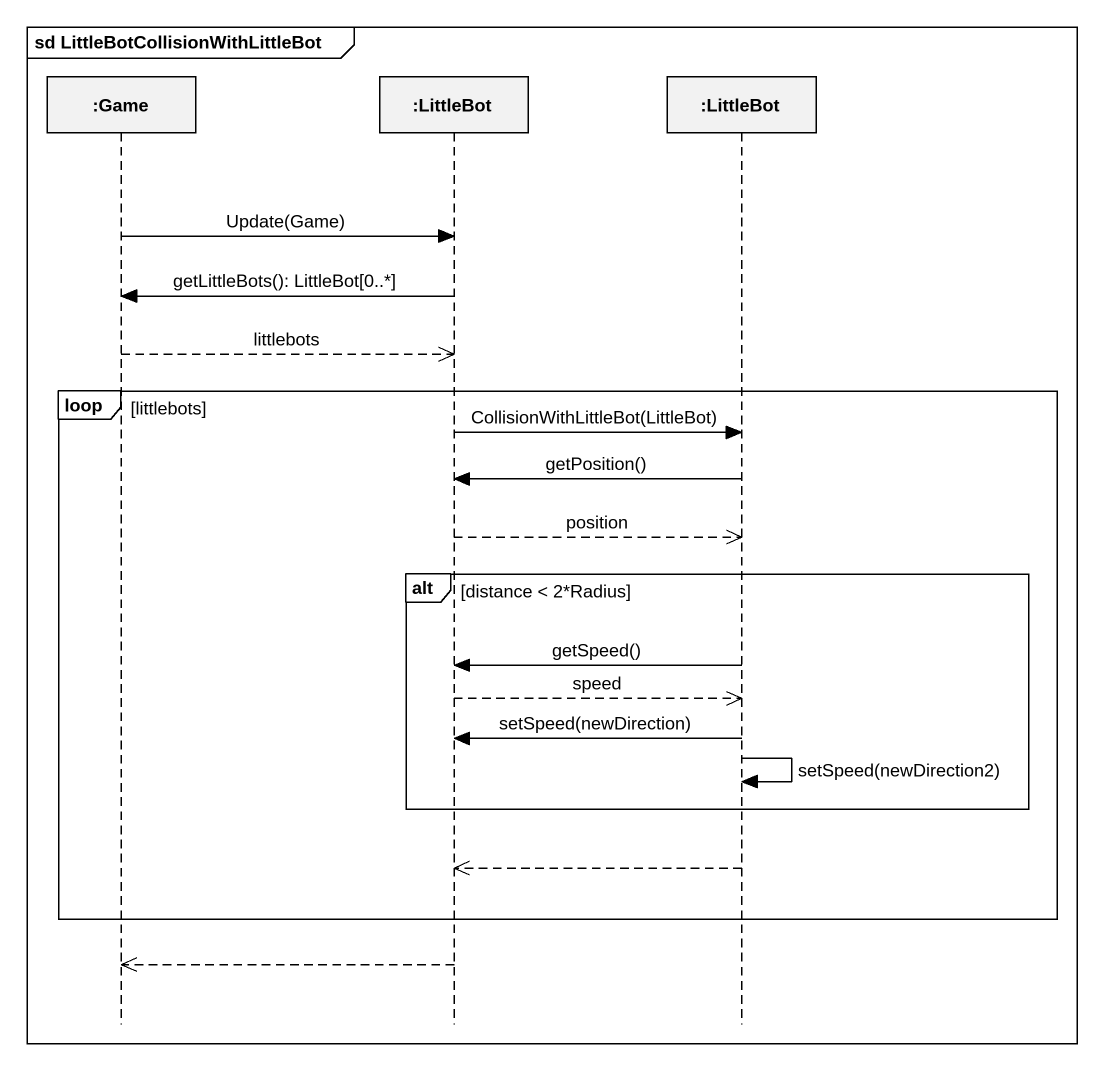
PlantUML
@startuml
mainframe sd LittleBotCollisionWithLittleBot
hide footbox
participant ":Game" as Game
participant ":LittleBot" as LittleBot
participant ":LittleBot" as LittleBot_2

Game -> LittleBot : Update(Game)
LittleBot -> Game : getLittleBots(): LittleBot[0..*]
Game -->> LittleBot : littlebots
loop littlebots
  LittleBot -> LittleBot_2 : CollisionWithLittleBot(LittleBot)
  LittleBot_2 -> LittleBot : getPosition()
  LittleBot -->> LittleBot_2 : position
  alt distance < 2*Radius
    LittleBot_2 -> LittleBot : getSpeed()
    LittleBot -->> LittleBot_2 : speed
    LittleBot_2 -> LittleBot : setSpeed(newDirection)
    LittleBot_2 -> LittleBot_2 : setSpeed(newDirection2)
  end
  LittleBot_2 -->> LittleBot
end
LittleBot -->> Game
@enduml
